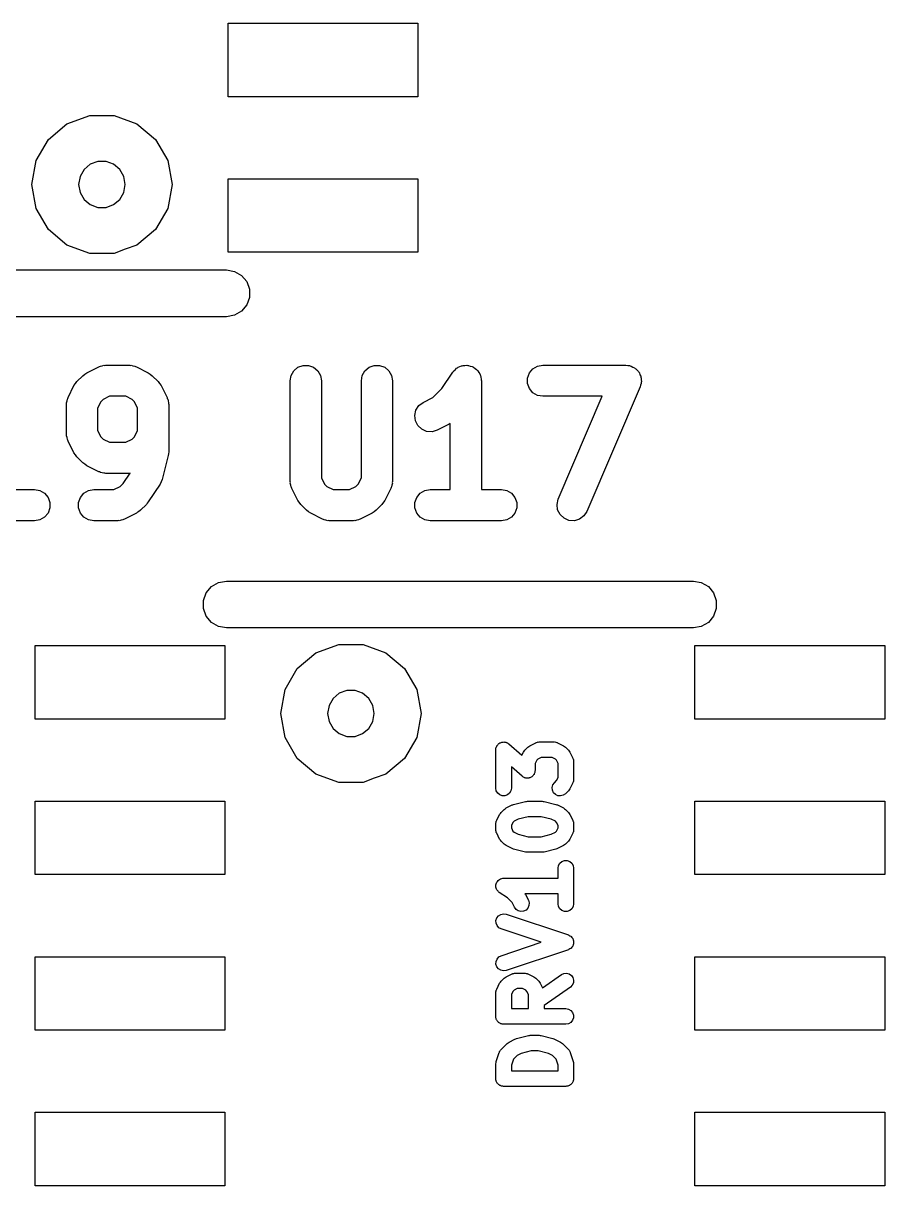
# Model space of a CAD drawing. Extents: x 51 to 137, y -158 to -25.
# Drawn here: x 91.94 to 98.97, y -50.86 to -41.37 of the extents above; entities that cross this region are included whole.
import ezdxf

# ---------------------------------------------------------------- set-up
doc = ezdxf.new("R2010")
doc.units = 0
doc.header["$MEASUREMENT"] = 0
doc.layers.add('BLACK', color=7, linetype='CONTINUOUS')

msp = doc.modelspace()

# ---------------------------------------------------------------- linework, layer by layer
at = {"layer": 'Black'}
for p, q in [((93.6117, -41.9659), (93.6117, -41.3665)), ((93.6117, -41.3665), (95.1611, -41.3665)), ((95.1611, -41.3665), (95.1611, -41.9659)), ((95.1611, -41.9659), (93.6117, -41.9659)), ((92.2972, -42.1873), (92.4838, -42.1194)), ((92.4838, -42.1194), (92.6822, -42.1194)), ((92.6822, -42.1194), (92.8687, -42.1873)), ((92.1452, -42.3148), (92.2972, -42.1873)), ((92.8687, -42.1873), (93.0208, -42.3148)), ((92.046, -42.4867), (92.1452, -42.3148)), ((93.0208, -42.3148), (93.12, -42.4867)), ((92.0115, -42.6822), (92.046, -42.4867)), ((92.5499, -42.4946), (92.4877, -42.5172)), ((92.6161, -42.4946), (92.5499, -42.4946)), ((92.6782, -42.5172), (92.6161, -42.4946)), ((93.12, -42.4867), (93.1545, -42.6822)), ((92.4371, -42.5597), (92.404, -42.617)), ((92.4877, -42.5172), (92.4371, -42.5597)), ((92.7289, -42.5597), (92.6782, -42.5172)), ((92.762, -42.617), (92.7289, -42.5597)), ((92.046, -42.8777), (92.0115, -42.6822)), ((92.404, -42.617), (92.3925, -42.6822)), ((92.3925, -42.6822), (92.404, -42.7474)), ((92.7735, -42.6822), (92.762, -42.617)), ((92.762, -42.7474), (92.7735, -42.6822)), ((93.1545, -42.6822), (93.12, -42.8777)), ((93.6117, -43.2359), (93.6117, -42.6365)), ((93.6117, -42.6365), (95.1611, -42.6365)), ((95.1611, -42.6365), (95.1611, -43.2359)), ((92.404, -42.7474), (92.4371, -42.8047)), ((92.7289, -42.8047), (92.762, -42.7474)), ((92.1452, -43.0496), (92.046, -42.8777)), ((92.4371, -42.8047), (92.4877, -42.8472)), ((92.4877, -42.8472), (92.5499, -42.8698)), ((92.5499, -42.8698), (92.6161, -42.8698)), ((92.6161, -42.8698), (92.6782, -42.8472)), ((92.6782, -42.8472), (92.7289, -42.8047)), ((93.12, -42.8777), (93.0208, -43.0496)), ((92.2972, -43.1771), (92.1452, -43.0496)), ((93.0208, -43.0496), (92.8687, -43.1771)), ((92.4838, -43.245), (92.2972, -43.1771)), ((92.6822, -43.245), (92.4838, -43.245)), ((92.7735, -43.2118), (92.6822, -43.245)), ((92.8687, -43.1771), (92.7735, -43.2118)), ((95.1611, -43.2359), (93.6117, -43.2359)), ((89.789, -43.3807), (93.599, -43.3807)), ((93.599, -43.3807), (93.6642, -43.3922)), ((93.6642, -43.3922), (93.7215, -43.4253)), ((93.7215, -43.4253), (93.764, -43.4759)), ((93.764, -43.4759), (93.7866, -43.5381)), ((93.7866, -43.5381), (93.7866, -43.6043)), ((93.7866, -43.6043), (93.764, -43.6664)), ((93.7215, -43.7171), (93.6642, -43.7502)), ((93.764, -43.6664), (93.7215, -43.7171)), ((93.599, -43.7617), (89.789, -43.7617)), ((93.6642, -43.7502), (93.599, -43.7617)), ((92.4434, -44.2317), (92.4597, -44.2196)), ((92.4597, -44.2196), (92.5564, -44.1712)), ((92.5564, -44.1712), (92.5635, -44.1691)), ((92.5635, -44.1691), (92.5698, -44.1655)), ((92.5698, -44.1655), (92.5845, -44.1629)), ((92.5845, -44.1629), (92.5987, -44.1587)), ((92.5987, -44.1587), (92.606, -44.1591)), ((92.606, -44.1591), (92.6132, -44.1578)), ((92.6132, -44.1578), (92.8068, -44.1578)), ((92.8068, -44.1578), (92.814, -44.1591)), ((92.814, -44.1591), (92.8213, -44.1587)), ((92.8213, -44.1587), (92.8355, -44.1629)), ((92.8355, -44.1629), (92.8502, -44.1655)), ((92.8502, -44.1655), (92.8565, -44.1691)), ((92.8565, -44.1691), (92.8636, -44.1712)), ((92.8636, -44.1712), (92.9603, -44.2196)), ((92.9603, -44.2196), (92.9766, -44.2317)), ((94.1268, -44.2414), (94.1488, -44.2032)), ((94.1488, -44.2032), (94.1826, -44.1748)), ((94.1826, -44.1748), (94.224, -44.1597)), ((94.224, -44.1597), (94.2681, -44.1597)), ((94.2681, -44.1597), (94.3096, -44.1748)), ((94.3096, -44.1748), (94.3434, -44.2032)), ((94.3434, -44.2032), (94.3654, -44.2414)), ((94.7073, -44.2414), (94.7294, -44.2032)), ((94.7294, -44.2032), (94.7632, -44.1748)), ((94.7632, -44.1748), (94.8046, -44.1597)), ((94.8046, -44.1597), (94.8487, -44.1597)), ((94.8487, -44.1597), (94.8902, -44.1748)), ((94.8902, -44.1748), (94.924, -44.2032)), ((94.924, -44.2032), (94.946, -44.2414)), ((95.3569, -44.349), (95.4467, -44.2144)), ((95.4467, -44.2144), (95.4516, -44.2093)), ((95.4516, -44.2093), (95.4551, -44.2032)), ((95.4551, -44.2032), (95.4667, -44.1934)), ((95.4667, -44.1934), (95.4772, -44.1825)), ((95.4772, -44.1825), (95.4835, -44.1794)), ((95.4835, -44.1794), (95.4889, -44.1748)), ((95.4889, -44.1748), (95.5031, -44.1696)), ((95.5031, -44.1696), (95.5167, -44.1629)), ((95.5167, -44.1629), (95.5237, -44.1622)), ((95.5237, -44.1622), (95.5303, -44.1597)), ((95.5303, -44.1597), (95.5455, -44.1597)), ((95.5455, -44.1597), (95.5606, -44.1581)), ((95.5606, -44.1581), (95.5674, -44.1597)), ((95.5674, -44.1597), (95.5744, -44.1597)), ((95.5744, -44.1597), (95.5887, -44.1649)), ((95.5887, -44.1649), (95.6034, -44.1685)), ((95.6034, -44.1685), (95.6093, -44.1724)), ((95.6093, -44.1724), (95.6159, -44.1748)), ((95.6159, -44.1748), (95.6275, -44.1846)), ((95.6275, -44.1846), (95.6401, -44.193)), ((95.6401, -44.193), (95.6443, -44.1987)), ((95.6443, -44.1987), (95.6497, -44.2032)), ((95.6497, -44.2032), (95.6573, -44.2163)), ((95.6573, -44.2163), (95.6662, -44.2285)), ((96.0713, -44.2213), (96.0997, -44.1875)), ((96.0997, -44.1875), (96.1379, -44.1655)), ((96.1379, -44.1655), (96.1813, -44.1578)), ((96.1813, -44.1578), (96.8587, -44.1578)), ((96.8587, -44.1578), (96.8731, -44.1604)), ((96.8731, -44.1604), (96.8877, -44.1612)), ((96.8877, -44.1612), (96.8946, -44.1642)), ((96.8946, -44.1642), (96.9021, -44.1655)), ((96.9021, -44.1655), (96.9148, -44.1728)), ((96.9148, -44.1728), (96.9282, -44.1785)), ((96.9282, -44.1785), (96.9337, -44.1837)), ((96.9337, -44.1837), (96.9403, -44.1875)), ((96.9403, -44.1875), (96.9497, -44.1987)), ((96.9497, -44.1987), (96.9604, -44.2087)), ((96.9604, -44.2087), (96.9638, -44.2155)), ((96.9638, -44.2155), (96.9687, -44.2213)), ((92.3545, -44.3248), (92.3666, -44.3085)), ((92.3666, -44.3085), (92.3783, -44.2918)), ((92.3783, -44.2918), (92.4267, -44.2434)), ((92.4267, -44.2434), (92.4434, -44.2317)), ((92.9766, -44.2317), (92.9933, -44.2434)), ((92.9933, -44.2434), (93.0417, -44.2918)), ((93.0417, -44.2918), (93.0534, -44.3085)), ((93.0534, -44.3085), (93.0655, -44.3248)), ((94.1191, -44.2848), (94.1268, -44.2414)), ((94.1191, -45.1073), (94.1191, -44.2848)), ((94.3654, -44.2414), (94.3731, -44.2848)), ((94.3731, -44.2848), (94.3731, -45.0773)), ((94.6997, -44.2848), (94.7073, -44.2414)), ((94.6997, -45.0773), (94.6997, -44.2848)), ((94.946, -44.2414), (94.9537, -44.2848)), ((94.9537, -44.2848), (94.9537, -45.1073)), ((95.6662, -44.2285), (95.6682, -44.2353)), ((95.6682, -44.2353), (95.6717, -44.2414)), ((95.6717, -44.2414), (95.6744, -44.2563)), ((95.6744, -44.2563), (95.6786, -44.2709)), ((95.6786, -44.2709), (95.6782, -44.2779)), ((95.6782, -44.2779), (95.6794, -44.2848)), ((95.6794, -44.2848), (95.6794, -45.1738)), ((96.0563, -44.2628), (96.0713, -44.2213)), ((96.0563, -44.3069), (96.0563, -44.2628)), ((96.0713, -44.3483), (96.0563, -44.3069)), ((96.9687, -44.2213), (96.9737, -44.2351)), ((96.9737, -44.2351), (96.9802, -44.2481)), ((96.9837, -44.3069), (96.9787, -44.3206)), ((96.9802, -44.2481), (96.9811, -44.2556)), ((96.9811, -44.2556), (96.9837, -44.2628)), ((96.9837, -44.2628), (96.9837, -44.2774)), ((96.9837, -44.2774), (96.9855, -44.2919)), ((96.9855, -44.2919), (96.9837, -44.2993)), ((96.9837, -44.2993), (96.9837, -44.3069)), ((92.3061, -44.4215), (92.3545, -44.3248)), ((93.0655, -44.3248), (93.1139, -44.4215)), ((95.2836, -44.4223), (95.3569, -44.349)), ((96.0997, -44.3821), (96.0713, -44.3483)), ((96.1379, -44.4042), (96.0997, -44.3821)), ((96.1813, -44.4118), (96.1379, -44.4042)), ((96.9754, -44.3348), (96.54, -45.3508)), ((96.9787, -44.3206), (96.9754, -44.3348)), ((92.2927, -44.4783), (92.294, -44.4711)), ((92.2927, -44.7202), (92.2927, -44.4783)), ((92.2935, -44.4638), (92.2978, -44.4496)), ((92.294, -44.4711), (92.2935, -44.4638)), ((92.2978, -44.4496), (92.3004, -44.4349)), ((92.3004, -44.4349), (92.304, -44.4286)), ((92.304, -44.4286), (92.3061, -44.4215)), ((92.5725, -44.4568), (92.5467, -44.5083)), ((92.5917, -44.4376), (92.5725, -44.4568)), ((92.6432, -44.4118), (92.5917, -44.4376)), ((92.7768, -44.4118), (92.6432, -44.4118)), ((92.8283, -44.4376), (92.7768, -44.4118)), ((92.8475, -44.4568), (92.8283, -44.4376)), ((92.8733, -44.5083), (92.8475, -44.4568)), ((93.1139, -44.4215), (93.116, -44.4286)), ((93.116, -44.4286), (93.1196, -44.4349)), ((93.1196, -44.4349), (93.1222, -44.4496)), ((93.1222, -44.4496), (93.1265, -44.4638)), ((93.1265, -44.4638), (93.126, -44.4711)), ((93.126, -44.4711), (93.1273, -44.4783)), ((93.1273, -44.4783), (93.1273, -44.8654)), ((95.1456, -44.5246), (95.1699, -44.4878)), ((95.1699, -44.4878), (95.2053, -44.4615)), ((95.2053, -44.4615), (95.2836, -44.4223)), ((96.6661, -44.4118), (96.1813, -44.4118)), ((96.3065, -45.2508), (96.6661, -44.4118)), ((92.5467, -44.5083), (92.5467, -44.6903)), ((92.8733, -44.6903), (92.8733, -44.5083)), ((95.1353, -44.5675), (95.1456, -44.5246)), ((95.1404, -44.6113), (95.1353, -44.5675)), ((92.5467, -44.6903), (92.5725, -44.7418)), ((92.8475, -44.7418), (92.8733, -44.6903)), ((95.1601, -44.6508), (95.1404, -44.6113)), ((95.1921, -44.6811), (95.1601, -44.6508)), ((95.2326, -44.6986), (95.1921, -44.6811)), ((95.3189, -44.6887), (95.2766, -44.7013)), ((95.4157, -44.6403), (95.3189, -44.6887)), ((95.4254, -44.6331), (95.4157, -44.6403)), ((95.4254, -45.1738), (95.4254, -44.6331)), ((92.294, -44.7275), (92.2927, -44.7202)), ((92.2935, -44.7348), (92.294, -44.7275)), ((92.2978, -44.749), (92.2935, -44.7348)), ((92.3004, -44.7637), (92.2978, -44.749)), ((92.304, -44.77), (92.3004, -44.7637)), ((92.3061, -44.777), (92.304, -44.77)), ((92.3545, -44.8738), (92.3061, -44.777)), ((92.5725, -44.7418), (92.5917, -44.761)), ((92.5917, -44.761), (92.6432, -44.7868)), ((92.6432, -44.7868), (92.7768, -44.7868)), ((92.7768, -44.7868), (92.8283, -44.761)), ((92.8283, -44.761), (92.8475, -44.7418)), ((95.2766, -44.7013), (95.2326, -44.6986)), ((92.3666, -44.8901), (92.3545, -44.8738)), ((93.1246, -44.8807), (93.1235, -44.8962)), ((93.1273, -44.8654), (93.1246, -44.8807)), ((92.3783, -44.9068), (92.3666, -44.8901)), ((92.4267, -44.9552), (92.3783, -44.9068)), ((92.4433, -44.9669), (92.4267, -44.9552)), ((92.4597, -44.979), (92.4433, -44.9669)), ((92.5564, -45.0274), (92.4597, -44.979)), ((93.1235, -44.8962), (93.0751, -45.0897)), ((92.5635, -45.0294), (92.5564, -45.0274)), ((92.5698, -45.0331), (92.5635, -45.0294)), ((92.5845, -45.0357), (92.5698, -45.0331)), ((92.5987, -45.0399), (92.5845, -45.0357)), ((92.606, -45.0395), (92.5987, -45.0399)), ((92.6132, -45.0408), (92.606, -45.0395)), ((92.8068, -45.0408), (92.6132, -45.0408)), ((92.7565, -45.1231), (92.812, -45.0399)), ((92.812, -45.0399), (92.8068, -45.0408)), ((92.68, -45.1738), (92.7315, -45.1481)), ((92.7315, -45.1481), (92.7565, -45.1231)), ((93.0576, -45.1294), (92.9608, -45.2745)), ((93.0663, -45.1096), (93.0576, -45.1294)), ((93.0751, -45.0897), (93.0663, -45.1096)), ((94.1204, -45.1145), (94.1191, -45.1073)), ((94.1199, -45.1218), (94.1204, -45.1145)), ((94.1242, -45.1361), (94.1199, -45.1218)), ((94.1268, -45.1507), (94.1242, -45.1361)), ((94.1304, -45.1571), (94.1268, -45.1507)), ((94.1325, -45.1641), (94.1304, -45.1571)), ((94.1809, -45.2609), (94.1325, -45.1641)), ((94.3731, -45.0773), (94.3989, -45.1288)), ((94.3989, -45.1288), (94.4181, -45.1481)), ((94.4181, -45.1481), (94.4696, -45.1738)), ((94.6032, -45.1738), (94.6547, -45.1481)), ((94.6547, -45.1481), (94.6739, -45.1288)), ((94.6739, -45.1288), (94.6997, -45.0773)), ((94.9403, -45.1641), (94.8919, -45.2609)), ((94.9423, -45.1571), (94.9403, -45.1641)), ((94.946, -45.1507), (94.9423, -45.1571)), ((94.9486, -45.1361), (94.946, -45.1507)), ((94.9528, -45.1218), (94.9486, -45.1361)), ((94.9537, -45.1073), (94.9524, -45.1145)), ((94.9524, -45.1145), (94.9528, -45.1218)), ((91.8694, -45.1738), (92.0327, -45.1738)), ((92.0327, -45.1738), (92.0761, -45.1815)), ((92.0761, -45.1815), (92.1143, -45.2035)), ((92.1143, -45.2035), (92.1427, -45.2373)), ((92.1427, -45.2373), (92.1577, -45.2788)), ((92.3914, -45.2788), (92.4065, -45.2373)), ((92.4065, -45.2373), (92.4348, -45.2035)), ((92.4348, -45.2035), (92.473, -45.1815)), ((92.473, -45.1815), (92.5165, -45.1738)), ((92.5165, -45.1738), (92.68, -45.1738)), ((94.193, -45.2772), (94.1809, -45.2609)), ((94.4696, -45.1738), (94.6032, -45.1738)), ((94.8919, -45.2609), (94.8798, -45.2772)), ((95.137, -45.2788), (95.1521, -45.2373)), ((95.1521, -45.2373), (95.1805, -45.2035)), ((95.1805, -45.2035), (95.2187, -45.1815)), ((95.2187, -45.1815), (95.2621, -45.1738)), ((95.2621, -45.1738), (95.4254, -45.1738)), ((95.6794, -45.1738), (95.8427, -45.1738)), ((95.8427, -45.1738), (95.8861, -45.1815)), ((95.8861, -45.1815), (95.9243, -45.2035)), ((95.9243, -45.2035), (95.9527, -45.2373)), ((95.9527, -45.2373), (95.9677, -45.2788)), ((96.2964, -45.2937), (96.3065, -45.2508)), ((92.1577, -45.3229), (92.1427, -45.3643)), ((92.1577, -45.2788), (92.1577, -45.3229)), ((92.3914, -45.3229), (92.3914, -45.2788)), ((92.4065, -45.3643), (92.3914, -45.3229)), ((92.8733, -45.3588), (92.8636, -45.366)), ((92.8799, -45.3539), (92.8733, -45.3588)), ((92.8966, -45.3422), (92.8799, -45.3539)), ((92.9449, -45.2939), (92.8966, -45.3422)), ((92.9521, -45.2836), (92.9449, -45.2939)), ((92.9608, -45.2745), (92.9521, -45.2836)), ((94.2047, -45.2939), (94.193, -45.2772)), ((94.2531, -45.3422), (94.2047, -45.2939)), ((94.2697, -45.3539), (94.2531, -45.3422)), ((94.2861, -45.366), (94.2697, -45.3539)), ((94.803, -45.3539), (94.7867, -45.366)), ((94.8197, -45.3422), (94.803, -45.3539)), ((94.8681, -45.2939), (94.8197, -45.3422)), ((94.8798, -45.2772), (94.8681, -45.2939)), ((95.137, -45.3229), (95.137, -45.2788)), ((95.1521, -45.3643), (95.137, -45.3229)), ((95.9677, -45.3229), (95.9527, -45.3643)), ((95.9677, -45.2788), (95.9677, -45.3229)), ((96.3017, -45.3375), (96.2964, -45.2937)), ((96.3215, -45.3769), (96.3017, -45.3375)), ((96.54, -45.3508), (96.5158, -45.3878)), ((92.0327, -45.4278), (91.4521, -45.4278)), ((92.0761, -45.4202), (92.0327, -45.4278)), ((92.1143, -45.3981), (92.0761, -45.4202)), ((92.1427, -45.3643), (92.1143, -45.3981)), ((92.4348, -45.3981), (92.4065, -45.3643)), ((92.473, -45.4202), (92.4348, -45.3981)), ((92.5165, -45.4278), (92.473, -45.4202)), ((92.71, -45.4278), (92.5165, -45.4278)), ((92.7172, -45.4265), (92.71, -45.4278)), ((92.7245, -45.427), (92.7172, -45.4265)), ((92.7388, -45.4227), (92.7245, -45.427)), ((92.7534, -45.4202), (92.7388, -45.4227)), ((92.7598, -45.4165), (92.7534, -45.4202)), ((92.7668, -45.4144), (92.7598, -45.4165)), ((92.8636, -45.366), (92.7668, -45.4144)), ((94.3828, -45.4144), (94.2861, -45.366)), ((94.3898, -45.4165), (94.3828, -45.4144)), ((94.3962, -45.4202), (94.3898, -45.4165)), ((94.4108, -45.4227), (94.3962, -45.4202)), ((94.4251, -45.427), (94.4108, -45.4227)), ((94.4324, -45.4265), (94.4251, -45.427)), ((94.4396, -45.4278), (94.4324, -45.4265)), ((94.6331, -45.4278), (94.4396, -45.4278)), ((94.6404, -45.4265), (94.6331, -45.4278)), ((94.6477, -45.427), (94.6404, -45.4265)), ((94.6619, -45.4227), (94.6477, -45.427)), ((94.6766, -45.4202), (94.6619, -45.4227)), ((94.6829, -45.4165), (94.6766, -45.4202)), ((94.6899, -45.4144), (94.6829, -45.4165)), ((94.7867, -45.366), (94.6899, -45.4144)), ((95.1805, -45.3981), (95.1521, -45.3643)), ((95.2187, -45.4202), (95.1805, -45.3981)), ((95.2621, -45.4278), (95.2187, -45.4202)), ((95.8427, -45.4278), (95.2621, -45.4278)), ((95.8861, -45.4202), (95.8427, -45.4278)), ((95.9243, -45.3981), (95.8861, -45.4202)), ((95.9527, -45.3643), (95.9243, -45.3981)), ((96.3537, -45.4071), (96.3215, -45.3769)), ((96.3942, -45.4245), (96.3537, -45.4071)), ((96.4383, -45.4269), (96.3942, -45.4245)), ((96.4805, -45.4142), (96.4383, -45.4269)), ((96.5158, -45.3878), (96.4805, -45.4142)), ((93.5338, -45.9322), (93.599, -45.9207)), ((93.599, -45.9207), (97.409, -45.9207)), ((97.409, -45.9207), (97.4742, -45.9322)), ((93.4114, -46.0781), (93.434, -46.0159)), ((93.434, -46.0159), (93.4765, -45.9653)), ((93.4765, -45.9653), (93.5338, -45.9322)), ((97.4742, -45.9322), (97.5315, -45.9653)), ((97.5315, -45.9653), (97.574, -46.0159)), ((97.574, -46.0159), (97.5966, -46.0781)), ((93.4114, -46.1443), (93.4114, -46.0781)), ((97.5966, -46.0781), (97.5966, -46.1443)), ((93.434, -46.2064), (93.4114, -46.1443)), ((93.4765, -46.2571), (93.434, -46.2064)), ((97.574, -46.2064), (97.5315, -46.2571)), ((97.5966, -46.1443), (97.574, -46.2064)), ((93.5338, -46.2902), (93.4765, -46.2571)), ((93.599, -46.3017), (93.5338, -46.2902)), ((97.409, -46.3017), (93.599, -46.3017)), ((97.4742, -46.2902), (97.409, -46.3017)), ((97.5315, -46.2571), (97.4742, -46.2902)), ((92.0369, -47.0459), (92.0369, -46.4465)), ((92.0369, -46.4465), (93.5863, -46.4465)), ((93.5863, -46.4465), (93.5863, -47.0459)), ((94.3293, -46.5053), (94.5158, -46.4374)), ((94.5158, -46.4374), (94.7142, -46.4374)), ((94.7142, -46.4374), (94.9008, -46.5053)), ((97.4217, -47.0459), (97.4217, -46.4465)), ((97.4217, -46.4465), (98.9711, -46.4465)), ((98.9711, -46.4465), (98.9711, -47.0459)), ((94.1772, -46.6328), (94.3293, -46.5053)), ((94.9008, -46.5053), (95.0528, -46.6328)), ((94.078, -46.8047), (94.1772, -46.6328)), ((95.0528, -46.6328), (95.152, -46.8047)), ((94.0435, -47.0002), (94.078, -46.8047)), ((94.5198, -46.8352), (94.4691, -46.8777)), ((94.5819, -46.8126), (94.5198, -46.8352)), ((94.6481, -46.8126), (94.5819, -46.8126)), ((94.7103, -46.8352), (94.6481, -46.8126)), ((94.7609, -46.8777), (94.7103, -46.8352)), ((95.152, -46.8047), (95.1865, -47.0002)), ((94.436, -46.935), (94.4245, -47.0002)), ((94.4691, -46.8777), (94.436, -46.935)), ((94.794, -46.935), (94.7609, -46.8777)), ((94.8055, -47.0002), (94.794, -46.935)), ((93.5863, -47.0459), (92.0369, -47.0459)), ((94.078, -47.1957), (94.0435, -47.0002)), ((94.4245, -47.0002), (94.436, -47.0654)), ((94.436, -47.0654), (94.4691, -47.1227)), ((94.7609, -47.1227), (94.794, -47.0654)), ((94.794, -47.0654), (94.8055, -47.0002)), ((95.1865, -47.0002), (95.152, -47.1957)), ((98.9711, -47.0459), (97.4217, -47.0459)), ((94.4691, -47.1227), (94.5198, -47.1652)), ((94.7103, -47.1652), (94.7609, -47.1227)), ((94.1772, -47.3676), (94.078, -47.1957)), ((94.5198, -47.1652), (94.5819, -47.1878)), ((94.5819, -47.1878), (94.6481, -47.1878)), ((94.6481, -47.1878), (94.7103, -47.1652)), ((95.152, -47.1957), (95.0528, -47.3676)), ((95.8097, -47.26), (95.8122, -47.2557)), ((95.8122, -47.2557), (95.8169, -47.2517)), ((95.8169, -47.2517), (95.821, -47.2471)), ((95.821, -47.2471), (95.8253, -47.2447)), ((95.8253, -47.2447), (95.8291, -47.2415)), ((95.8291, -47.2415), (95.8349, -47.2394)), ((95.8349, -47.2394), (95.8403, -47.2364)), ((95.8403, -47.2364), (95.8452, -47.2357)), ((95.8452, -47.2357), (95.8498, -47.234)), ((95.8498, -47.234), (95.856, -47.234)), ((95.856, -47.234), (95.8621, -47.233)), ((95.8621, -47.233), (95.8669, -47.234)), ((95.8669, -47.234), (95.8718, -47.234)), ((95.8718, -47.234), (95.8777, -47.2361)), ((95.8777, -47.2361), (95.8838, -47.2373)), ((95.8838, -47.2373), (95.888, -47.2399)), ((95.888, -47.2399), (95.8926, -47.2415)), ((95.8926, -47.2415), (95.8973, -47.2455)), ((95.8973, -47.2455), (95.9026, -47.2487)), ((95.9026, -47.2487), (96.0091, -47.3419)), ((96.0743, -47.2639), (96.1227, -47.2397)), ((96.1227, -47.2397), (96.1262, -47.2387)), ((96.1262, -47.2387), (96.1294, -47.2369)), ((96.1294, -47.2369), (96.1367, -47.2356)), ((96.1367, -47.2356), (96.1438, -47.2334)), ((96.1438, -47.2334), (96.1475, -47.2337)), ((96.1475, -47.2337), (96.1511, -47.233)), ((96.1511, -47.233), (96.272, -47.233)), ((96.272, -47.233), (96.2757, -47.2337)), ((96.2757, -47.2337), (96.2793, -47.2334)), ((96.2793, -47.2334), (96.2864, -47.2356)), ((96.2864, -47.2356), (96.2938, -47.2369)), ((96.2938, -47.2369), (96.2969, -47.2387)), ((96.2969, -47.2387), (96.3004, -47.2397)), ((96.3004, -47.2397), (96.3488, -47.2639)), ((95.7973, -47.2965), (95.7984, -47.2904)), ((95.7973, -47.611), (95.7973, -47.2965)), ((95.7984, -47.2904), (95.7985, -47.2842)), ((95.7985, -47.2842), (95.8003, -47.2796)), ((95.8003, -47.2796), (95.8011, -47.2748)), ((95.8011, -47.2748), (95.8042, -47.2694)), ((95.8042, -47.2694), (95.8065, -47.2637)), ((95.8065, -47.2637), (95.8097, -47.26)), ((96.0091, -47.3419), (96.0217, -47.3165)), ((96.0217, -47.3165), (96.0278, -47.3083)), ((96.0278, -47.3083), (96.0336, -47.3)), ((96.0336, -47.3), (96.0578, -47.2758)), ((96.0578, -47.2758), (96.0661, -47.27)), ((96.0661, -47.27), (96.0743, -47.2639)), ((96.3488, -47.2639), (96.357, -47.27)), ((96.357, -47.27), (96.3653, -47.2758)), ((96.3653, -47.2758), (96.3895, -47.3)), ((96.3895, -47.3), (96.3953, -47.3083)), ((96.3953, -47.3083), (96.4014, -47.3165)), ((96.4014, -47.3165), (96.4256, -47.3649)), ((94.3293, -47.4951), (94.1772, -47.3676)), ((95.0528, -47.3676), (94.9008, -47.4951)), ((96.0125, -47.5137), (95.9243, -47.4365)), ((95.9243, -47.4365), (95.9243, -47.611)), ((96.1307, -47.3825), (96.1178, -47.4083)), ((96.1178, -47.4083), (96.1178, -47.4659)), ((96.1403, -47.3729), (96.1307, -47.3825)), ((96.1661, -47.36), (96.1403, -47.3729)), ((96.2571, -47.36), (96.1661, -47.36)), ((96.2828, -47.3729), (96.2571, -47.36)), ((96.2924, -47.3825), (96.2828, -47.3729)), ((96.3053, -47.4083), (96.2924, -47.3825)), ((96.3053, -47.5234), (96.3053, -47.4083)), ((96.4256, -47.3649), (96.4266, -47.3684)), ((96.4266, -47.3684), (96.4285, -47.3716)), ((96.4285, -47.3716), (96.4298, -47.3789)), ((96.4298, -47.3789), (96.4319, -47.386)), ((96.4319, -47.386), (96.4317, -47.3897)), ((96.4317, -47.3897), (96.4323, -47.3933)), ((96.4323, -47.3933), (96.4323, -47.5384)), ((94.5158, -47.563), (94.3293, -47.4951)), ((94.8055, -47.5298), (94.7142, -47.563)), ((94.9008, -47.4951), (94.8055, -47.5298)), ((96.0178, -47.5169), (96.0125, -47.5137)), ((96.0226, -47.5209), (96.0178, -47.5169)), ((96.0272, -47.5225), (96.0226, -47.5209)), ((96.0314, -47.5251), (96.0272, -47.5225)), ((96.0375, -47.5263), (96.0314, -47.5251)), ((96.0433, -47.5284), (96.0375, -47.5263)), ((96.0482, -47.5284), (96.0433, -47.5284)), ((96.053, -47.5294), (96.0482, -47.5284)), ((96.0592, -47.5284), (96.053, -47.5294)), ((96.0654, -47.5284), (96.0592, -47.5284)), ((96.07, -47.5267), (96.0654, -47.5284)), ((96.0748, -47.526), (96.07, -47.5267)), ((96.0802, -47.523), (96.0748, -47.526)), ((96.0861, -47.5209), (96.0802, -47.523)), ((96.0898, -47.5177), (96.0861, -47.5209)), ((96.0941, -47.5153), (96.0898, -47.5177)), ((96.0982, -47.5107), (96.0941, -47.5153)), ((96.103, -47.5067), (96.0982, -47.5107)), ((96.1054, -47.5024), (96.103, -47.5067)), ((96.1087, -47.4987), (96.1054, -47.5024)), ((96.1109, -47.493), (96.1087, -47.4987)), ((96.114, -47.4876), (96.1109, -47.493)), ((96.1149, -47.4828), (96.114, -47.4876)), ((96.1166, -47.4782), (96.1149, -47.4828)), ((96.1168, -47.472), (96.1166, -47.4782)), ((96.1178, -47.4659), (96.1168, -47.472)), ((96.2924, -47.5492), (96.3053, -47.5234)), ((96.4323, -47.5384), (96.4317, -47.542)), ((94.7142, -47.563), (94.5158, -47.563)), ((95.8011, -47.6327), (95.7973, -47.611)), ((95.8122, -47.6518), (95.8011, -47.6327)), ((95.9205, -47.6327), (95.9095, -47.6518)), ((95.9243, -47.611), (95.9205, -47.6327)), ((96.2572, -47.6055), (96.2629, -47.5842)), ((96.2591, -47.6274), (96.2572, -47.6055)), ((96.2684, -47.6474), (96.2591, -47.6274)), ((96.2629, -47.5842), (96.2755, -47.5661)), ((96.2755, -47.5661), (96.2924, -47.5492)), ((96.3895, -47.6317), (96.3653, -47.6559)), ((96.3954, -47.6234), (96.3895, -47.6317)), ((96.4014, -47.6152), (96.3954, -47.6234)), ((96.4256, -47.5668), (96.4014, -47.6152)), ((96.4266, -47.5633), (96.4256, -47.5668)), ((96.4285, -47.5602), (96.4266, -47.5633)), ((96.4298, -47.5528), (96.4285, -47.5602)), ((96.4319, -47.5457), (96.4298, -47.5528)), ((96.4317, -47.542), (96.4319, -47.5457)), ((92.0369, -48.3159), (92.0369, -47.7165)), ((92.0369, -47.7165), (93.5863, -47.7165)), ((93.5863, -47.7165), (93.5863, -48.3159)), ((95.8291, -47.666), (95.8122, -47.6518)), ((95.8498, -47.6735), (95.8291, -47.666)), ((95.8718, -47.6735), (95.8498, -47.6735)), ((95.8926, -47.666), (95.8718, -47.6735)), ((95.9095, -47.6518), (95.8926, -47.666)), ((95.9422, -47.7429), (96.0389, -47.7187)), ((96.0389, -47.7187), (96.0467, -47.7182)), ((96.0467, -47.7182), (96.0543, -47.7168)), ((96.0543, -47.7168), (96.1753, -47.7168)), ((96.1753, -47.7168), (96.1829, -47.7182)), ((96.1829, -47.7182), (96.1907, -47.7187)), ((96.1907, -47.7187), (96.2874, -47.7429)), ((96.284, -47.663), (96.2684, -47.6474)), ((96.304, -47.6723), (96.284, -47.663)), ((96.326, -47.6743), (96.304, -47.6723)), ((96.3473, -47.6686), (96.326, -47.6743)), ((96.3653, -47.6559), (96.3473, -47.6686)), ((97.4217, -48.3159), (97.4217, -47.7165)), ((97.4217, -47.7165), (98.9711, -47.7165)), ((98.9711, -47.7165), (98.9711, -48.3159)), ((95.804, -47.8729), (95.8282, -47.8245)), ((95.8282, -47.8245), (95.8343, -47.8163)), ((95.8343, -47.8163), (95.8401, -47.808)), ((95.8401, -47.808), (95.8643, -47.7838)), ((95.8643, -47.7838), (95.8726, -47.778)), ((95.8726, -47.778), (95.8808, -47.7719)), ((95.8808, -47.7719), (95.9292, -47.7477)), ((95.9292, -47.7477), (95.9358, -47.7458)), ((95.9358, -47.7458), (95.9422, -47.7429)), ((96.2874, -47.7429), (96.2938, -47.7458)), ((96.2938, -47.7458), (96.3004, -47.7477)), ((96.3004, -47.7477), (96.3488, -47.7719)), ((96.3488, -47.7719), (96.357, -47.778)), ((96.357, -47.778), (96.3653, -47.7838)), ((96.3653, -47.7838), (96.3895, -47.808)), ((96.3895, -47.808), (96.3954, -47.8163)), ((96.3954, -47.8163), (96.4014, -47.8245)), ((96.4014, -47.8245), (96.4256, -47.8729)), ((95.7973, -47.9013), (95.7979, -47.8977)), ((95.7973, -47.9497), (95.7973, -47.9013)), ((95.7977, -47.894), (95.7998, -47.8869)), ((95.7979, -47.8977), (95.7977, -47.894)), ((95.7998, -47.8869), (95.8011, -47.8796)), ((95.8011, -47.8796), (95.803, -47.8764)), ((95.803, -47.8764), (95.804, -47.8729)), ((95.9372, -47.8905), (95.9243, -47.9163)), ((95.9243, -47.9163), (95.9243, -47.9347)), ((95.9468, -47.8809), (95.9372, -47.8905)), ((95.9797, -47.8644), (95.9468, -47.8809)), ((96.0622, -47.8438), (95.9797, -47.8644)), ((96.1675, -47.8438), (96.0622, -47.8438)), ((96.2499, -47.8644), (96.1675, -47.8438)), ((96.2828, -47.8809), (96.2499, -47.8644)), ((96.2924, -47.8905), (96.2828, -47.8809)), ((96.3053, -47.9163), (96.2924, -47.8905)), ((96.3053, -47.9347), (96.3053, -47.9163)), ((96.4256, -47.8729), (96.4266, -47.8764)), ((96.4266, -47.8764), (96.4285, -47.8796)), ((96.4285, -47.8796), (96.4298, -47.8869)), ((96.4298, -47.8869), (96.4319, -47.894)), ((96.4319, -47.894), (96.4317, -47.8977)), ((96.4317, -47.8977), (96.4323, -47.9013)), ((96.4323, -47.9013), (96.4323, -47.9497)), ((95.7979, -47.9533), (95.7973, -47.9497)), ((95.7977, -47.9569), (95.7979, -47.9533)), ((95.7998, -47.9641), (95.7977, -47.9569)), ((95.8011, -47.9714), (95.7998, -47.9641)), ((95.803, -47.9746), (95.8011, -47.9714)), ((95.804, -47.9781), (95.803, -47.9746)), ((95.8282, -48.0265), (95.804, -47.9781)), ((95.9243, -47.9347), (95.9372, -47.9604)), ((95.9372, -47.9604), (95.9468, -47.9701)), ((95.9468, -47.9701), (95.9797, -47.9865)), ((95.9797, -47.9865), (96.0621, -48.0071)), ((96.0621, -48.0071), (96.1675, -48.0071)), ((96.1675, -48.0071), (96.2499, -47.9865)), ((96.2499, -47.9865), (96.2828, -47.9701)), ((96.2828, -47.9701), (96.2924, -47.9604)), ((96.2924, -47.9604), (96.3053, -47.9347)), ((96.4256, -47.9781), (96.4014, -48.0265)), ((96.4266, -47.9746), (96.4256, -47.9781)), ((96.4285, -47.9714), (96.4266, -47.9746)), ((96.4298, -47.9641), (96.4285, -47.9714)), ((96.4319, -47.9569), (96.4298, -47.9641)), ((96.4323, -47.9497), (96.4317, -47.9533)), ((96.4317, -47.9533), (96.4319, -47.9569)), ((95.8343, -48.0346), (95.8282, -48.0265)), ((95.8401, -48.043), (95.8343, -48.0346)), ((95.8643, -48.0671), (95.8401, -48.043)), ((95.8726, -48.073), (95.8643, -48.0671)), ((95.8808, -48.079), (95.8726, -48.073)), ((95.9292, -48.1032), (95.8808, -48.079)), ((95.9358, -48.1052), (95.9292, -48.1032)), ((95.9422, -48.108), (95.9358, -48.1052)), ((96.0389, -48.1322), (95.9422, -48.108)), ((96.2874, -48.108), (96.1907, -48.1322)), ((96.2938, -48.1052), (96.2874, -48.108)), ((96.3004, -48.1032), (96.2938, -48.1052)), ((96.3053, -48.1008), (96.3004, -48.1032)), ((96.3488, -48.079), (96.3053, -48.1008)), ((96.357, -48.073), (96.3488, -48.079)), ((96.3653, -48.0671), (96.357, -48.073)), ((96.3895, -48.043), (96.3653, -48.0671)), ((96.3953, -48.0346), (96.3895, -48.043)), ((96.4014, -48.0265), (96.3953, -48.0346)), ((96.0467, -48.1328), (96.0389, -48.1322)), ((96.0543, -48.1341), (96.0467, -48.1328)), ((96.1753, -48.1341), (96.0543, -48.1341)), ((96.1829, -48.1328), (96.1753, -48.1341)), ((96.1907, -48.1322), (96.1829, -48.1328)), ((96.3371, -48.2092), (96.3578, -48.2016)), ((96.3578, -48.2016), (96.3798, -48.2016)), ((96.3798, -48.2016), (96.4006, -48.2092)), ((96.3053, -48.2642), (96.3091, -48.2424)), ((96.3053, -48.3458), (96.3053, -48.2642)), ((96.3091, -48.2424), (96.3202, -48.2233)), ((96.3202, -48.2233), (96.3371, -48.2092)), ((96.4006, -48.2092), (96.4175, -48.2233)), ((96.4175, -48.2233), (96.4285, -48.2424)), ((96.4285, -48.2424), (96.4323, -48.2642)), ((96.4323, -48.2642), (96.4323, -48.5544)), ((93.5863, -48.3159), (92.0369, -48.3159)), ((95.7983, -48.3983), (95.8009, -48.3911)), ((95.8009, -48.3911), (95.8027, -48.3838)), ((95.8027, -48.3838), (95.8046, -48.3809)), ((95.8046, -48.3809), (95.8058, -48.3775)), ((95.8058, -48.3775), (95.8107, -48.3717)), ((95.8107, -48.3717), (95.8149, -48.3654)), ((95.8149, -48.3654), (95.8177, -48.3633)), ((95.8177, -48.3633), (95.82, -48.3607)), ((95.82, -48.3607), (95.8266, -48.3569)), ((95.8266, -48.3569), (95.8327, -48.3524)), ((95.8327, -48.3524), (95.836, -48.3514)), ((95.836, -48.3514), (95.8391, -48.3496)), ((95.8391, -48.3496), (95.8466, -48.3483)), ((95.8466, -48.3483), (95.8538, -48.3462)), ((95.8538, -48.3462), (95.8573, -48.3464)), ((95.8573, -48.3464), (95.8608, -48.3458)), ((95.8608, -48.3458), (96.3053, -48.3458)), ((98.9711, -48.3159), (97.4217, -48.3159)), ((95.7974, -48.4052), (95.7983, -48.4018)), ((95.7983, -48.4127), (95.7974, -48.4052)), ((95.7983, -48.4018), (95.7983, -48.3983)), ((95.7983, -48.4203), (95.7983, -48.4127)), ((95.7995, -48.4236), (95.7983, -48.4203)), ((95.7999, -48.4271), (95.7995, -48.4236)), ((95.8032, -48.4339), (95.7999, -48.4271)), ((95.8058, -48.441), (95.8032, -48.4339)), ((95.8081, -48.4437), (95.8058, -48.441)), ((95.8096, -48.4469), (95.8081, -48.4437)), ((95.8151, -48.4521), (95.8096, -48.4469)), ((95.82, -48.4579), (95.8151, -48.4521)), ((95.823, -48.4597), (95.82, -48.4579)), ((95.8256, -48.4621), (95.823, -48.4597)), ((95.8929, -48.507), (95.8256, -48.4621)), ((96.3053, -48.4728), (96.0349, -48.4728)), ((96.0349, -48.4728), (96.0386, -48.4777)), ((96.0386, -48.4777), (96.0627, -48.526)), ((96.3053, -48.5544), (96.3053, -48.4728)), ((95.9296, -48.5437), (95.8929, -48.507)), ((95.9492, -48.5828), (95.9296, -48.5437)), ((95.9623, -48.6005), (95.9492, -48.5828)), ((96.0677, -48.5692), (96.0589, -48.5894)), ((96.0627, -48.526), (96.069, -48.5472)), ((96.069, -48.5472), (96.0677, -48.5692)), ((96.3091, -48.5762), (96.3053, -48.5544)), ((96.3202, -48.5953), (96.3091, -48.5762)), ((96.4285, -48.5762), (96.4175, -48.5953)), ((96.4323, -48.5544), (96.4285, -48.5762)), ((95.798, -48.6903), (95.805, -48.6693)), ((95.805, -48.6693), (95.8187, -48.6521)), ((95.8187, -48.6521), (95.8375, -48.6405)), ((95.8375, -48.6405), (95.8591, -48.6361)), ((95.8591, -48.6361), (95.8809, -48.6393)), ((95.8809, -48.6393), (96.3889, -48.8087)), ((95.9807, -48.6127), (95.9623, -48.6005)), ((96.0021, -48.6178), (95.9807, -48.6127)), ((96.0241, -48.6153), (96.0021, -48.6178)), ((96.0438, -48.6054), (96.0241, -48.6153)), ((96.0589, -48.5894), (96.0438, -48.6054)), ((96.3371, -48.6094), (96.3202, -48.5953)), ((96.3578, -48.617), (96.3371, -48.6094)), ((96.3798, -48.617), (96.3578, -48.617)), ((96.4006, -48.6094), (96.3798, -48.617)), ((96.4175, -48.5953), (96.4006, -48.6094)), ((95.7986, -48.7123), (95.798, -48.6903)), ((95.8067, -48.7328), (95.7986, -48.7123)), ((95.8213, -48.7493), (95.8067, -48.7328)), ((95.8407, -48.7598), (95.8213, -48.7493)), ((96.168, -48.8689), (95.8407, -48.7598)), ((95.8407, -48.978), (96.168, -48.8689)), ((96.3889, -48.8087), (96.3904, -48.8095)), ((96.3904, -48.8095), (96.3922, -48.8099)), ((96.3922, -48.8099), (96.4001, -48.8147)), ((96.4001, -48.8147), (96.4083, -48.8192)), ((96.4083, -48.8192), (96.4094, -48.8205)), ((96.4094, -48.8205), (96.4109, -48.8214)), ((96.4109, -48.8214), (96.4167, -48.8287)), ((96.4167, -48.8287), (96.4229, -48.8357)), ((96.4229, -48.8357), (96.4236, -48.8373)), ((96.4236, -48.8373), (96.4246, -48.8387)), ((96.4246, -48.8387), (96.4276, -48.8475)), ((96.4276, -48.8475), (96.431, -48.8562)), ((96.431, -48.8562), (96.4311, -48.8579)), ((96.4311, -48.8579), (96.4316, -48.8596)), ((96.4316, -48.8596), (96.4314, -48.8689)), ((96.4314, -48.8689), (96.4316, -48.8782)), ((96.3889, -48.9292), (95.8809, -49.0985)), ((96.3904, -48.9283), (96.3889, -48.9292)), ((96.3922, -48.928), (96.3904, -48.9283)), ((96.4001, -48.9231), (96.3922, -48.928)), ((96.4083, -48.9187), (96.4001, -48.9231)), ((96.4094, -48.9173), (96.4083, -48.9187)), ((96.4109, -48.9164), (96.4094, -48.9173)), ((96.4167, -48.9091), (96.4109, -48.9164)), ((96.4229, -48.9022), (96.4167, -48.9091)), ((96.4236, -48.9005), (96.4229, -48.9022)), ((96.4246, -48.8992), (96.4236, -48.9005)), ((96.4276, -48.8903), (96.4246, -48.8992)), ((96.431, -48.8816), (96.4276, -48.8903)), ((96.4311, -48.8799), (96.431, -48.8816)), ((96.4316, -48.8782), (96.4311, -48.8799)), ((92.0369, -49.5859), (92.0369, -48.9865)), ((92.0369, -48.9865), (93.5863, -48.9865)), ((93.5863, -48.9865), (93.5863, -49.5859)), ((95.798, -49.0476), (95.7986, -49.0255)), ((95.805, -49.0685), (95.798, -49.0476)), ((95.7986, -49.0255), (95.8067, -49.005)), ((95.8067, -49.005), (95.8213, -48.9885)), ((95.8213, -48.9885), (95.8407, -48.978)), ((97.4217, -49.5859), (97.4217, -48.9865)), ((97.4217, -48.9865), (98.9711, -48.9865)), ((98.9711, -48.9865), (98.9711, -49.5859)), ((95.8187, -49.0858), (95.805, -49.0685)), ((95.8375, -49.0973), (95.8187, -49.0858)), ((95.8591, -49.1017), (95.8375, -49.0973)), ((95.8809, -49.0985), (95.8591, -49.1017)), ((95.8726, -49.1568), (95.8808, -49.1508)), ((95.8808, -49.1508), (95.9292, -49.1266)), ((95.9292, -49.1266), (95.9327, -49.1255)), ((95.9327, -49.1255), (95.9359, -49.1237)), ((95.9359, -49.1237), (95.9432, -49.1224)), ((95.9432, -49.1224), (95.9503, -49.1203)), ((95.9503, -49.1203), (95.954, -49.1205)), ((95.954, -49.1205), (95.9576, -49.1199)), ((95.9576, -49.1199), (96.0301, -49.1199)), ((96.0301, -49.1199), (96.0337, -49.1205)), ((96.0337, -49.1205), (96.0374, -49.1203)), ((96.0374, -49.1203), (96.0445, -49.1224)), ((96.0445, -49.1224), (96.0519, -49.1237)), ((96.0519, -49.1237), (96.055, -49.1255)), ((96.055, -49.1255), (96.0585, -49.1266)), ((96.0585, -49.1266), (96.1069, -49.1508)), ((96.1069, -49.1508), (96.1151, -49.1569)), ((96.1777, -49.2397), (96.3324, -49.1314)), ((96.3324, -49.1314), (96.3524, -49.1221)), ((96.3524, -49.1221), (96.3744, -49.1201)), ((96.3744, -49.1201), (96.3957, -49.1258)), ((96.3957, -49.1258), (96.4137, -49.1385)), ((96.4137, -49.1385), (96.4264, -49.1566)), ((95.804, -49.2518), (95.8282, -49.2034)), ((95.8282, -49.2034), (95.8343, -49.1952)), ((95.8343, -49.1952), (95.8401, -49.1869)), ((95.8401, -49.1869), (95.8643, -49.1627)), ((95.8643, -49.1627), (95.8726, -49.1568)), ((95.9726, -49.2469), (95.9468, -49.2598)), ((96.0152, -49.2469), (95.9726, -49.2469)), ((96.0409, -49.2598), (96.0152, -49.2469)), ((96.1151, -49.1569), (96.1234, -49.1627)), ((96.1234, -49.1627), (96.1476, -49.1869)), ((96.1476, -49.1869), (96.1534, -49.1952)), ((96.1534, -49.1952), (96.1595, -49.2034)), ((96.1595, -49.2034), (96.1777, -49.2397)), ((96.4052, -49.2354), (96.1904, -49.3858)), ((96.4208, -49.2198), (96.4052, -49.2354)), ((96.4301, -49.1998), (96.4208, -49.2198)), ((96.4264, -49.1566), (96.4321, -49.1779)), ((96.4321, -49.1779), (96.4301, -49.1998)), ((95.7973, -49.2802), (95.7979, -49.2765)), ((95.7973, -49.4737), (95.7973, -49.2802)), ((95.7977, -49.2729), (95.7998, -49.2658)), ((95.7979, -49.2765), (95.7977, -49.2729)), ((95.7998, -49.2658), (95.8011, -49.2584)), ((95.8011, -49.2584), (95.803, -49.2553)), ((95.803, -49.2553), (95.804, -49.2518)), ((95.9372, -49.2694), (95.9243, -49.2951)), ((95.9243, -49.2951), (95.9243, -49.4102)), ((95.9468, -49.2598), (95.9372, -49.2694)), ((96.0505, -49.2694), (96.0409, -49.2598)), ((96.0634, -49.2951), (96.0505, -49.2694)), ((96.0634, -49.4102), (96.0634, -49.2951)), ((95.9243, -49.4102), (96.0634, -49.4102)), ((96.1904, -49.3858), (96.1904, -49.4102)), ((96.1904, -49.4102), (96.3688, -49.4102)), ((96.3688, -49.4102), (96.3905, -49.414)), ((96.3905, -49.414), (96.4096, -49.425)), ((96.4096, -49.425), (96.4238, -49.4419)), ((95.7983, -49.4791), (95.7973, -49.4737)), ((95.7983, -49.4847), (95.7983, -49.4791)), ((95.8002, -49.4899), (95.7983, -49.4847)), ((95.8011, -49.4954), (95.8002, -49.4899)), ((95.8039, -49.5002), (95.8011, -49.4954)), ((95.8058, -49.5054), (95.8039, -49.5002)), ((95.8094, -49.5097), (95.8058, -49.5054)), ((95.8122, -49.5145), (95.8094, -49.5097)), ((95.8164, -49.5181), (95.8122, -49.5145)), ((95.82, -49.5223), (95.8164, -49.5181)), ((95.8248, -49.5251), (95.82, -49.5223)), ((95.8291, -49.5287), (95.8248, -49.5251)), ((95.8343, -49.5306), (95.8291, -49.5287)), ((95.8391, -49.5333), (95.8343, -49.5306)), ((95.8446, -49.5343), (95.8391, -49.5333)), ((95.8498, -49.5362), (95.8446, -49.5343)), ((96.3905, -49.5333), (96.3688, -49.5372)), ((96.4096, -49.5223), (96.3905, -49.5333)), ((96.4238, -49.5054), (96.4096, -49.5223)), ((96.4238, -49.4419), (96.4313, -49.4626)), ((96.4313, -49.4847), (96.4238, -49.5054)), ((96.4313, -49.4626), (96.4313, -49.4847)), ((93.5863, -49.5859), (92.0369, -49.5859)), ((95.8553, -49.5362), (95.8498, -49.5362)), ((95.8608, -49.5372), (95.8553, -49.5362)), ((96.3688, -49.5372), (95.8608, -49.5372)), ((96.0631, -49.6298), (96.0709, -49.6292)), ((96.0709, -49.6292), (96.0785, -49.6279)), ((96.0785, -49.6279), (96.1511, -49.6279)), ((96.1511, -49.6279), (96.1587, -49.6292)), ((96.1587, -49.6292), (96.1665, -49.6298)), ((98.9711, -49.5859), (97.4217, -49.5859)), ((95.8401, -49.7433), (95.8885, -49.6949)), ((95.8885, -49.6949), (95.8968, -49.689)), ((95.8968, -49.689), (95.905, -49.683)), ((95.905, -49.683), (95.9534, -49.6588)), ((95.9534, -49.6588), (95.96, -49.6568)), ((95.96, -49.6568), (95.9664, -49.654)), ((95.9664, -49.654), (96.0631, -49.6298)), ((96.1665, -49.6298), (96.2633, -49.654)), ((96.2633, -49.654), (96.2696, -49.6568)), ((96.2696, -49.6568), (96.2763, -49.6588)), ((96.2763, -49.6588), (96.3246, -49.683)), ((96.3246, -49.683), (96.3328, -49.689)), ((96.3328, -49.689), (96.3411, -49.6949)), ((96.3411, -49.6949), (96.3895, -49.7433)), ((95.8006, -49.8406), (95.8248, -49.7681)), ((95.8248, -49.7681), (95.8265, -49.7648)), ((95.8265, -49.7648), (95.8274, -49.7613)), ((95.8274, -49.7613), (95.8317, -49.7552)), ((95.8317, -49.7552), (95.8353, -49.7487)), ((95.8353, -49.7487), (95.838, -49.7463)), ((95.838, -49.7463), (95.8401, -49.7433)), ((95.971, -49.792), (95.9405, -49.8225)), ((96.0039, -49.7755), (95.971, -49.792)), ((96.0863, -49.7549), (96.0039, -49.7755)), ((96.1433, -49.7549), (96.0863, -49.7549)), ((96.2257, -49.7755), (96.1433, -49.7549)), ((96.2586, -49.792), (96.2257, -49.7755)), ((96.2891, -49.8225), (96.2586, -49.792)), ((96.3895, -49.7433), (96.3916, -49.7462)), ((96.3916, -49.7462), (96.3944, -49.7487)), ((96.3944, -49.7487), (96.3979, -49.7552)), ((96.3979, -49.7552), (96.4022, -49.7613)), ((96.4022, -49.7613), (96.4031, -49.7649)), ((96.4031, -49.7649), (96.4049, -49.7681)), ((96.4049, -49.7681), (96.4291, -49.8406)), ((95.7973, -49.8607), (95.7991, -49.8507)), ((95.7973, -49.9817), (95.7973, -49.8607)), ((95.7991, -49.8507), (95.8006, -49.8406)), ((95.9405, -49.8225), (95.9243, -49.871)), ((95.9243, -49.871), (95.9243, -49.9182)), ((96.3053, -49.871), (96.2891, -49.8225)), ((96.3053, -49.9182), (96.3053, -49.871)), ((96.4291, -49.8406), (96.4305, -49.8507)), ((96.4305, -49.8507), (96.4323, -49.8607)), ((96.4323, -49.8607), (96.4323, -49.9817)), ((95.7983, -49.9871), (95.7973, -49.9817)), ((95.7983, -49.9927), (95.7983, -49.9871)), ((95.8002, -49.9979), (95.7983, -49.9927)), ((95.8011, -50.0034), (95.8002, -49.9979)), ((95.8039, -50.0082), (95.8011, -50.0034)), ((95.8058, -50.0134), (95.8039, -50.0082)), ((95.9243, -49.9182), (96.3053, -49.9182)), ((96.4257, -50.0082), (96.4238, -50.0134)), ((96.4285, -50.0034), (96.4257, -50.0082)), ((96.4294, -49.9979), (96.4285, -50.0034)), ((96.4313, -49.9927), (96.4294, -49.9979)), ((96.4323, -49.9817), (96.4313, -49.9871)), ((96.4313, -49.9871), (96.4313, -49.9927)), ((95.8094, -50.0177), (95.8058, -50.0134)), ((95.8122, -50.0225), (95.8094, -50.0177)), ((95.8164, -50.0261), (95.8122, -50.0225)), ((95.82, -50.0303), (95.8164, -50.0261)), ((95.8248, -50.0331), (95.82, -50.0303)), ((95.8291, -50.0367), (95.8248, -50.0331)), ((95.8343, -50.0386), (95.8291, -50.0367)), ((95.8391, -50.0413), (95.8343, -50.0386)), ((95.8446, -50.0423), (95.8391, -50.0413)), ((95.8498, -50.0442), (95.8446, -50.0423)), ((95.8553, -50.0442), (95.8498, -50.0442)), ((95.8608, -50.0452), (95.8553, -50.0442)), ((96.3688, -50.0452), (95.8608, -50.0452)), ((96.3743, -50.0442), (96.3688, -50.0452)), ((96.3798, -50.0442), (96.3743, -50.0442)), ((96.3851, -50.0423), (96.3798, -50.0442)), ((96.3905, -50.0413), (96.3851, -50.0423)), ((96.3953, -50.0386), (96.3905, -50.0413)), ((96.4006, -50.0367), (96.3953, -50.0386)), ((96.4048, -50.0331), (96.4006, -50.0367)), ((96.4096, -50.0303), (96.4048, -50.0331)), ((96.4132, -50.0261), (96.4096, -50.0303)), ((96.4175, -50.0225), (96.4132, -50.0261)), ((96.4202, -50.0177), (96.4175, -50.0225)), ((96.4238, -50.0134), (96.4202, -50.0177)), ((92.0369, -50.8559), (92.0369, -50.2565)), ((92.0369, -50.2565), (93.5863, -50.2565)), ((93.5863, -50.2565), (93.5863, -50.8559)), ((97.4217, -50.8559), (97.4217, -50.2565)), ((97.4217, -50.2565), (98.9711, -50.2565)), ((98.9711, -50.2565), (98.9711, -50.8559)), ((93.5863, -50.8559), (92.0369, -50.8559)), ((98.9711, -50.8559), (97.4217, -50.8559))]:
    msp.add_line(p, q, dxfattribs=at)

doc.saveas('drawing.dxf')
